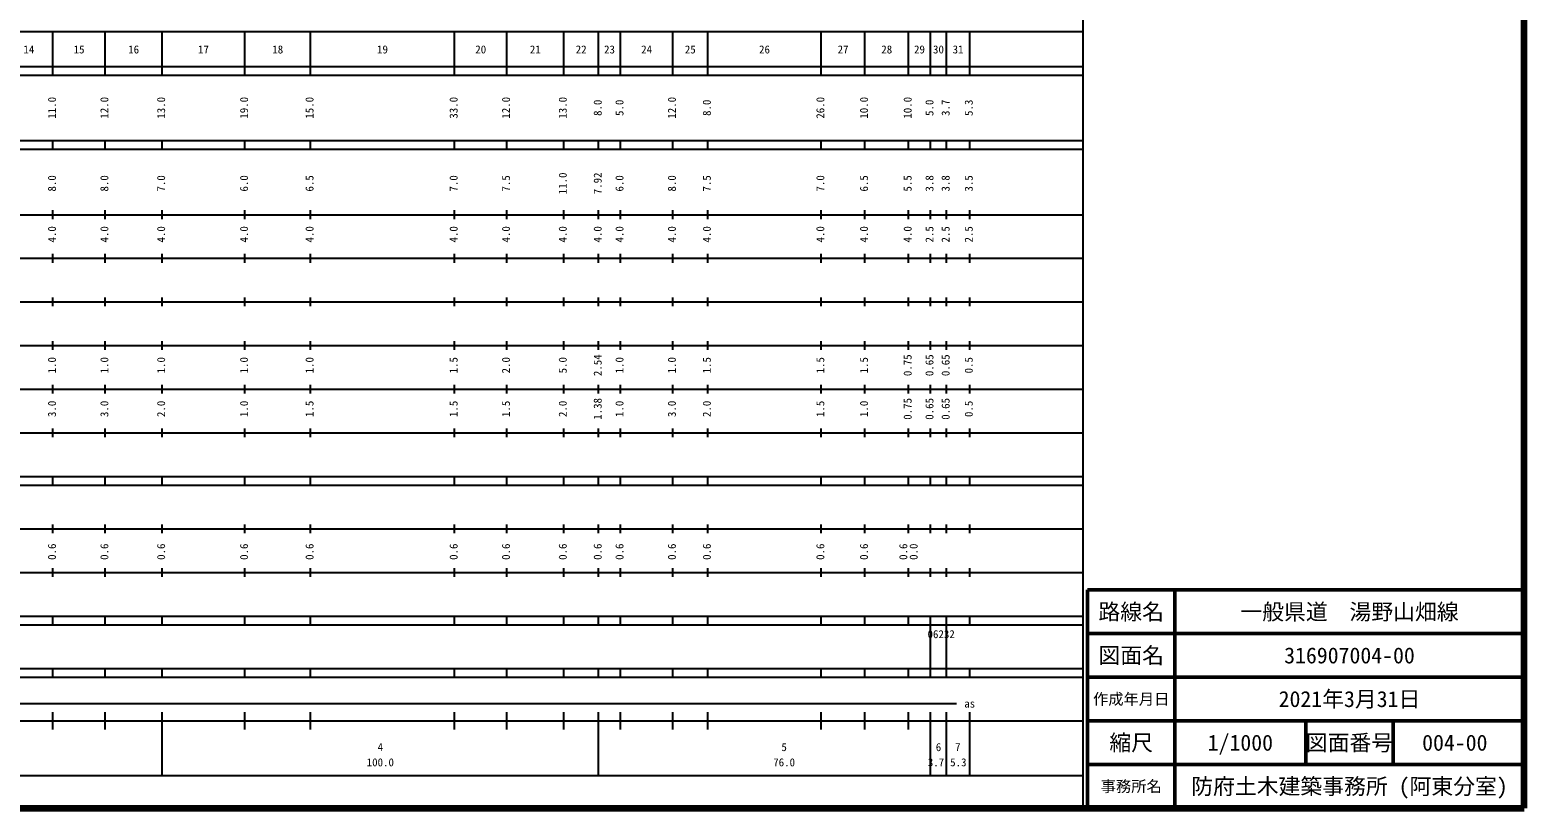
# Model space of a CAD drawing. Units: millimetres on the paper, enlarged 1000 times. Extents: x 40000 to 680000, y 20000 to 380000.
# Drawn here: x 337728 to 680000, y 20000 to 198357 of the extents above; entities that cross this region are included whole.
import ezdxf
from ezdxf.enums import TextEntityAlignment as Align

# ---------------------------------------------------------------- set-up
doc = ezdxf.new("R2010")
doc.units = ezdxf.units.MM
doc.header["$LTSCALE"] = 1000
for name, color, linetype, lineweight in [('M-TTL', 2, 'Continuous', 140), ('M-TTL-BAND', 7, 'Continuous', 25), ('M-TTL-FRAM', 2, 'Continuous', 50), ('M-TTL-LINE', 7, 'Continuous', 50)]:
    doc.layers.add(name, color=color, linetype=linetype, lineweight=lineweight)
doc.layers.add('M-TTL-TXT', color=7, linetype='Continuous')
doc.styles.add('ＭＳ ゴシック', font='')
doc.styles.get('ＭＳ ゴシック').set_extended_font_data('MS Gothic')

msp = doc.modelspace()

# ---------------------------------------------------------------- linework, layer by layer
at = {"layer": 'M-TTL'}
for p, q in [((680000, 20000), (680000, 380000)), ((40000, 20000), (680000, 20000))]:
    msp.add_line(p, q, dxfattribs=at)
at = {"layer": 'M-TTL-BAND'}
for p, q in [((579000, 20000), (579000, 370000)), ((68000, 198000), (579000, 198000)), ((343000, 188000), (343000, 198000)), ((355000, 188000), (355000, 198000)), ((368000, 188000), (368000, 198000)), ((387000, 188000), (387000, 198000)), ((402000, 188000), (402000, 198000)), ((435000, 188000), (435000, 198000)), ((447000, 188000), (447000, 198000)), ((460000, 188000), (460000, 198000)), ((468000, 188000), (468000, 198000)), ((473000, 188000), (473000, 198000)), ((485000, 188000), (485000, 198000)), ((493000, 188000), (493000, 198000)), ((519000, 188000), (519000, 198000)), ((529000, 188000), (529000, 198000)), ((539000, 188000), (539000, 198000)), ((544000, 188000), (544000, 198000)), ((547700, 188000), (547700, 198000)), ((553000, 188000), (553000, 198000)), ((40000, 190000), (579000, 190000)), ((40000, 188000), (579000, 188000)), ((40000, 173000), (579000, 173000)), ((343000, 171000), (343000, 173000)), ((355000, 171000), (355000, 173000)), ((368000, 171000), (368000, 173000)), ((387000, 171000), (387000, 173000)), ((402000, 171000), (402000, 173000)), ((435000, 171000), (435000, 173000)), ((447000, 171000), (447000, 173000)), ((460000, 171000), (460000, 173000)), ((468000, 171000), (468000, 173000)), ((473000, 171000), (473000, 173000)), ((485000, 171000), (485000, 173000)), ((493000, 171000), (493000, 173000)), ((519000, 171000), (519000, 173000)), ((529000, 171000), (529000, 173000)), ((539000, 171000), (539000, 173000)), ((544000, 171000), (544000, 173000)), ((547700, 171000), (547700, 173000)), ((553000, 171000), (553000, 173000)), ((40000, 171000), (579000, 171000)), ((40000, 156000), (579000, 156000)), ((343000, 155000), (343000, 157000)), ((355000, 155000), (355000, 157000)), ((368000, 155000), (368000, 157000)), ((387000, 155000), (387000, 157000)), ((402000, 155000), (402000, 157000)), ((435000, 155000), (435000, 157000)), ((447000, 155000), (447000, 157000)), ((460000, 155000), (460000, 157000)), ((468000, 155000), (468000, 157000)), ((473000, 155000), (473000, 157000)), ((485000, 155000), (485000, 157000)), ((493000, 155000), (493000, 157000)), ((519000, 155000), (519000, 157000)), ((529000, 155000), (529000, 157000)), ((539000, 155000), (539000, 157000)), ((544000, 155000), (544000, 157000)), ((547700, 155000), (547700, 157000)), ((553000, 155000), (553000, 157000)), ((46000, 146000), (579000, 146000)), ((343000, 145000), (343000, 147000)), ((355000, 145000), (355000, 147000)), ((368000, 145000), (368000, 147000)), ((387000, 145000), (387000, 147000)), ((402000, 145000), (402000, 147000)), ((435000, 145000), (435000, 147000)), ((447000, 145000), (447000, 147000)), ((460000, 145000), (460000, 147000)), ((468000, 145000), (468000, 147000)), ((473000, 145000), (473000, 147000)), ((485000, 145000), (485000, 147000)), ((493000, 145000), (493000, 147000)), ((519000, 145000), (519000, 147000)), ((529000, 145000), (529000, 147000)), ((539000, 145000), (539000, 147000)), ((544000, 145000), (544000, 147000)), ((547700, 145000), (547700, 147000)), ((553000, 145000), (553000, 147000)), ((343000, 135000), (343000, 137000)), ((355000, 135000), (355000, 137000)), ((368000, 135000), (368000, 137000)), ((387000, 135000), (387000, 137000)), ((402000, 135000), (402000, 137000)), ((435000, 135000), (435000, 137000)), ((447000, 135000), (447000, 137000)), ((460000, 135000), (460000, 137000)), ((468000, 135000), (468000, 137000)), ((473000, 135000), (473000, 137000)), ((485000, 135000), (485000, 137000)), ((493000, 135000), (493000, 137000)), ((519000, 135000), (519000, 137000)), ((529000, 135000), (529000, 137000)), ((539000, 135000), (539000, 137000)), ((544000, 135000), (544000, 137000)), ((547700, 135000), (547700, 137000)), ((553000, 135000), (553000, 137000)), ((52000, 136000), (579000, 136000)), ((343000, 125000), (343000, 127000)), ((355000, 125000), (355000, 127000)), ((368000, 125000), (368000, 127000)), ((387000, 125000), (387000, 127000)), ((402000, 125000), (402000, 127000)), ((435000, 125000), (435000, 127000)), ((447000, 125000), (447000, 127000)), ((460000, 125000), (460000, 127000)), ((468000, 125000), (468000, 127000)), ((473000, 125000), (473000, 127000)), ((485000, 125000), (485000, 127000)), ((493000, 125000), (493000, 127000)), ((519000, 125000), (519000, 127000)), ((529000, 125000), (529000, 127000)), ((539000, 125000), (539000, 127000)), ((544000, 125000), (544000, 127000)), ((547700, 125000), (547700, 127000)), ((553000, 125000), (553000, 127000)), ((46000, 126000), (579000, 126000)), ((343000, 115000), (343000, 117000)), ((355000, 115000), (355000, 117000)), ((368000, 115000), (368000, 117000)), ((387000, 115000), (387000, 117000)), ((402000, 115000), (402000, 117000)), ((435000, 115000), (435000, 117000)), ((447000, 115000), (447000, 117000)), ((460000, 115000), (460000, 117000)), ((468000, 115000), (468000, 117000)), ((473000, 115000), (473000, 117000)), ((485000, 115000), (485000, 117000)), ((493000, 115000), (493000, 117000)), ((519000, 115000), (519000, 117000)), ((529000, 115000), (529000, 117000)), ((539000, 115000), (539000, 117000)), ((544000, 115000), (544000, 117000)), ((547700, 115000), (547700, 117000)), ((553000, 115000), (553000, 117000)), ((52000, 116000), (579000, 116000)), ((343000, 105000), (343000, 107000)), ((355000, 105000), (355000, 107000)), ((368000, 105000), (368000, 107000)), ((387000, 105000), (387000, 107000)), ((402000, 105000), (402000, 107000)), ((435000, 105000), (435000, 107000)), ((447000, 105000), (447000, 107000)), ((460000, 105000), (460000, 107000)), ((468000, 105000), (468000, 107000)), ((473000, 105000), (473000, 107000)), ((485000, 105000), (485000, 107000)), ((493000, 105000), (493000, 107000)), ((519000, 105000), (519000, 107000)), ((529000, 105000), (529000, 107000)), ((539000, 105000), (539000, 107000)), ((544000, 105000), (544000, 107000)), ((547700, 105000), (547700, 107000)), ((553000, 105000), (553000, 107000)), ((46000, 106000), (579000, 106000)), ((40000, 96000), (579000, 96000)), ((343000, 94000), (343000, 96000)), ((355000, 94000), (355000, 96000)), ((368000, 94000), (368000, 96000)), ((387000, 94000), (387000, 96000)), ((402000, 94000), (402000, 96000)), ((435000, 94000), (435000, 96000)), ((447000, 94000), (447000, 96000)), ((460000, 94000), (460000, 96000)), ((468000, 94000), (468000, 96000)), ((473000, 94000), (473000, 96000)), ((485000, 94000), (485000, 96000)), ((493000, 94000), (493000, 96000)), ((519000, 94000), (519000, 96000)), ((529000, 94000), (529000, 96000)), ((539000, 94000), (539000, 96000)), ((544000, 94000), (544000, 96000)), ((547700, 94000), (547700, 96000)), ((553000, 94000), (553000, 96000)), ((40000, 94000), (579000, 94000)), ((49000, 84000), (579000, 84000)), ((343000, 83000), (343000, 85000)), ((355000, 83000), (355000, 85000)), ((368000, 83000), (368000, 85000)), ((387000, 83000), (387000, 85000)), ((402000, 83000), (402000, 85000)), ((435000, 83000), (435000, 85000)), ((447000, 83000), (447000, 85000)), ((460000, 83000), (460000, 85000)), ((468000, 83000), (468000, 85000)), ((473000, 83000), (473000, 85000)), ((485000, 83000), (485000, 85000)), ((493000, 83000), (493000, 85000)), ((519000, 83000), (519000, 85000)), ((529000, 83000), (529000, 85000)), ((539000, 83000), (539000, 85000)), ((544000, 83000), (544000, 85000)), ((547700, 83000), (547700, 85000)), ((553000, 83000), (553000, 85000)), ((40000, 74000), (579000, 74000)), ((343000, 73000), (343000, 75000)), ((355000, 73000), (355000, 75000)), ((368000, 73000), (368000, 75000)), ((387000, 73000), (387000, 75000)), ((402000, 73000), (402000, 75000)), ((435000, 73000), (435000, 75000)), ((447000, 73000), (447000, 75000)), ((460000, 73000), (460000, 75000)), ((468000, 73000), (468000, 75000)), ((473000, 73000), (473000, 75000)), ((485000, 73000), (485000, 75000)), ((493000, 73000), (493000, 75000)), ((519000, 73000), (519000, 75000)), ((529000, 73000), (529000, 75000)), ((539000, 73000), (539000, 75000)), ((544000, 73000), (544000, 75000)), ((547700, 73000), (547700, 75000)), ((553000, 73000), (553000, 75000)), ((40000, 64000), (579000, 64000)), ((40000, 62000), (579000, 62000)), ((343000, 62000), (343000, 64000)), ((355000, 62000), (355000, 64000)), ((368000, 62000), (368000, 64000)), ((387000, 62000), (387000, 64000)), ((402000, 62000), (402000, 64000)), ((435000, 62000), (435000, 64000)), ((447000, 62000), (447000, 64000)), ((460000, 62000), (460000, 64000)), ((468000, 62000), (468000, 64000)), ((473000, 62000), (473000, 64000)), ((485000, 62000), (485000, 64000)), ((493000, 62000), (493000, 64000)), ((519000, 62000), (519000, 64000)), ((529000, 62000), (529000, 64000)), ((539000, 62000), (539000, 64000)), ((544000, 62000), (544000, 64000)), ((544000, 52000), (544000, 62000)), ((547700, 62000), (547700, 64000)), ((547700, 52000), (547700, 62000)), ((553000, 62000), (553000, 64000)), ((40000, 52000), (579000, 52000)), ((343000, 50000), (343000, 52000)), ((355000, 50000), (355000, 52000)), ((368000, 50000), (368000, 52000)), ((387000, 50000), (387000, 52000)), ((402000, 50000), (402000, 52000)), ((435000, 50000), (435000, 52000)), ((447000, 50000), (447000, 52000)), ((460000, 50000), (460000, 52000)), ((468000, 50000), (468000, 52000)), ((473000, 50000), (473000, 52000)), ((485000, 50000), (485000, 52000)), ((493000, 50000), (493000, 52000)), ((519000, 50000), (519000, 52000)), ((529000, 50000), (529000, 52000)), ((539000, 50000), (539000, 52000)), ((544000, 50000), (544000, 52000)), ((547700, 50000), (547700, 52000)), ((553000, 50000), (553000, 52000)), ((40000, 50000), (579000, 50000)), ((71000, 44000), (550000, 44000)), ((343000, 38000), (343000, 42000)), ((355000, 38000), (355000, 42000)), ((368000, 27500), (368000, 42000)), ((387000, 38000), (387000, 42000)), ((402000, 38000), (402000, 42000)), ((435000, 38000), (435000, 42000)), ((447000, 38000), (447000, 42000)), ((460000, 38000), (460000, 42000)), ((468000, 27500), (468000, 42000)), ((473000, 38000), (473000, 42000)), ((485000, 38000), (485000, 42000)), ((493000, 38000), (493000, 42000)), ((519000, 38000), (519000, 42000)), ((529000, 38000), (529000, 42000)), ((539000, 38000), (539000, 42000)), ((544000, 27500), (544000, 42000)), ((547700, 27500), (547700, 42000)), ((553000, 27500), (553000, 42000)), ((40000, 40000), (579000, 40000)), ((68000, 27500), (579000, 27500))]:
    msp.add_line(p, q, dxfattribs=at)
at = {"layer": 'M-TTL-FRAM'}
for p, q in [((680000, 70000), (580000, 70000)), ((580000, 70000), (580000, 20000))]:
    msp.add_line(p, q, dxfattribs=at)
at = {"layer": 'M-TTL-LINE'}
for p, q in [((600000, 70000), (600000, 20000)), ((680000, 60000), (580000, 60000)), ((680000, 50000), (580000, 50000)), ((680000, 40000), (580000, 40000)), ((630000, 40000), (630000, 30000)), ((650000, 40000), (650000, 30000)), ((680000, 30000), (580000, 30000))]:
    msp.add_line(p, q, dxfattribs=at)

# ---------------------------------------------------------------- texts
at = {"layer": 'M-TTL-BAND', "style": 'ＭＳ ゴシック'}
for s, p in [('14', (337500, 192405)), ('15', (349000, 192405)), ('16', (361500, 192405)), ('17', (377500, 192405)), ('18', (394500, 192405)), ('19', (418500, 192405)), ('20', (441000, 192405)), ('21', (453500, 192405)), ('22', (464000, 192405)), ('23', (470500, 192405)), ('24', (479000, 192405)), ('25', (489000, 192405)), ('26', (506000, 192405)), ('27', (524000, 192405)), ('28', (534000, 192405)), ('29', (541500, 192405)), ('30', (545850, 192405)), ('31', (550350, 192405)), ('as', (553000, 42500)), ('4', (418000, 32523)), ('5', (510500, 32523)), ('6', (545861, 32523)), ('7', (550283, 32523)), ('100.0', (418000, 29033)), ('76.0', (510500, 29033)), ('3.7', (545281, 29033)), ('5.3', (550403, 29033))]:
    msp.add_text(s, height=1833, dxfattribs=at).set_placement(p, align=Align.BOTTOM_CENTER)
for s, p in [('11.0', (344247, 180500)), ('12.0', (356247, 180500)), ('13.0', (369247, 180500)), ('19.0', (388247, 180500)), ('15.0', (403247, 180500)), ('33.0', (436247, 180500)), ('12.0', (448247, 180500)), ('13.0', (461247, 180500)), ('8.0', (469247, 180500)), ('5.0', (474247, 180500)), ('12.0', (486247, 180500)), ('8.0', (494247, 180500)), ('26.0', (520247, 180500)), ('10.0', (530247, 180500)), ('10.0', (540247, 180500)), ('5.0', (545247, 180500)), ('3.7', (548947, 180500)), ('5.3', (554247, 180500)), ('8.0', (344247, 163174)), ('8.0', (356247, 163174)), ('7.0', (369247, 163174)), ('6.0', (388247, 163174)), ('6.5', (403247, 163174)), ('7.0', (436247, 163174)), ('7.5', (448247, 163174)), ('11.0', (461247, 163174)), ('7.92', (469247, 163174)), ('6.0', (474247, 163174)), ('8.0', (486247, 163174)), ('7.5', (494247, 163174)), ('7.0', (520247, 163174)), ('6.5', (530247, 163174)), ('5.5', (540247, 163174)), ('3.8', (545247, 163174)), ('3.8', (548947, 163174)), ('3.5', (554247, 163174)), ('4.0', (344247, 151500)), ('4.0', (356247, 151500)), ('4.0', (369247, 151500)), ('4.0', (388247, 151500)), ('4.0', (403247, 151500)), ('4.0', (436247, 151500)), ('4.0', (448247, 151500)), ('4.0', (461247, 151500)), ('4.0', (469247, 151500)), ('4.0', (474247, 151500)), ('4.0', (486247, 151500)), ('4.0', (494247, 151500)), ('4.0', (520247, 151500)), ('4.0', (530247, 151500)), ('4.0', (540247, 151500)), ('2.5', (545247, 151500)), ('2.5', (548947, 151500)), ('2.5', (554247, 151500)), ('1.0', (344247, 121500)), ('1.0', (356247, 121500)), ('1.0', (369247, 121500)), ('1.0', (388247, 121500)), ('1.0', (403247, 121500)), ('1.5', (436247, 121500)), ('2.0', (448247, 121500)), ('5.0', (461247, 121500)), ('2.54', (469247, 121500)), ('1.0', (474247, 121500)), ('1.0', (486247, 121500)), ('1.5', (494247, 121500)), ('1.5', (520247, 121500)), ('1.5', (530247, 121500)), ('0.75', (540247, 121500)), ('0.65', (545247, 121500)), ('0.65', (548947, 121500)), ('0.5', (554247, 121500)), ('3.0', (344247, 111500)), ('3.0', (356247, 111500)), ('2.0', (369247, 111500)), ('1.0', (388247, 111500)), ('1.5', (403247, 111500)), ('1.5', (436247, 111500)), ('1.5', (448247, 111500)), ('2.0', (461247, 111500)), ('1.38', (469247, 111500)), ('1.0', (474247, 111500)), ('3.0', (486247, 111500)), ('2.0', (494247, 111500)), ('1.5', (520247, 111500)), ('1.0', (530247, 111500)), ('0.75', (540247, 111500)), ('0.65', (545247, 111500)), ('0.65', (548947, 111500)), ('0.5', (554247, 111500)), ('0.6', (344247, 78764)), ('0.6', (356247, 78764)), ('0.6', (369247, 78764)), ('0.6', (388247, 78764)), ('0.6', (403247, 78764)), ('0.6', (436247, 78764)), ('0.6', (448247, 78764)), ('0.6', (461247, 78764)), ('0.6', (469247, 78764)), ('0.6', (474247, 78764)), ('0.6', (486247, 78764)), ('0.6', (494247, 78764)), ('0.6', (520247, 78764)), ('0.6', (530247, 78764)), ('0.6', (539247, 78764)), ('0.0', (541617, 78764))]:
    msp.add_text(s, height=1833, rotation=90, dxfattribs=at).set_placement(p, align=Align.BOTTOM_CENTER)
msp.add_text('06232', height=1833, dxfattribs=at).set_placement((543350, 58405), align=Align.BOTTOM_LEFT)
at = {"layer": 'M-TTL-TXT', "style": 'ＭＳ ゴシック'}
for s, height, p in [('路線名', 3666, (590000, 65000)), ('路線名', 3666, (590000, 65000)), ('一般県道\u3000湯野山畑線', 3666, (640000, 65000)), ('図面名', 3666, (590000, 55000)), ('図面名', 3666, (590000, 55000)), ('316907004-00', 3666, (640000, 55000)), ('作成年月日', 2566, (590000, 45000)), ('作成年月日', 2566, (590000, 45000)), ('2021年3月31日', 3666, (640000, 45000)), ('縮尺', 3666, (590000, 35000)), ('縮尺', 3666, (590000, 35000)), ('1/1000', 3666, (615000, 35000)), ('図面番号', 3666, (640000, 35000)), ('図面番号', 3666, (640000, 35000)), ('004-00', 3666, (664125, 35000)), ('防府土木建築事務所 (阿東分室)', 3666, (640000, 25000)), ('事務所名', 2566, (590000, 25000)), ('事務所名', 2566, (590000, 25000))]:
    msp.add_text(s, height=height, dxfattribs=at).set_placement(p, align=Align.MIDDLE_CENTER)

doc.saveas('drawing.dxf')
